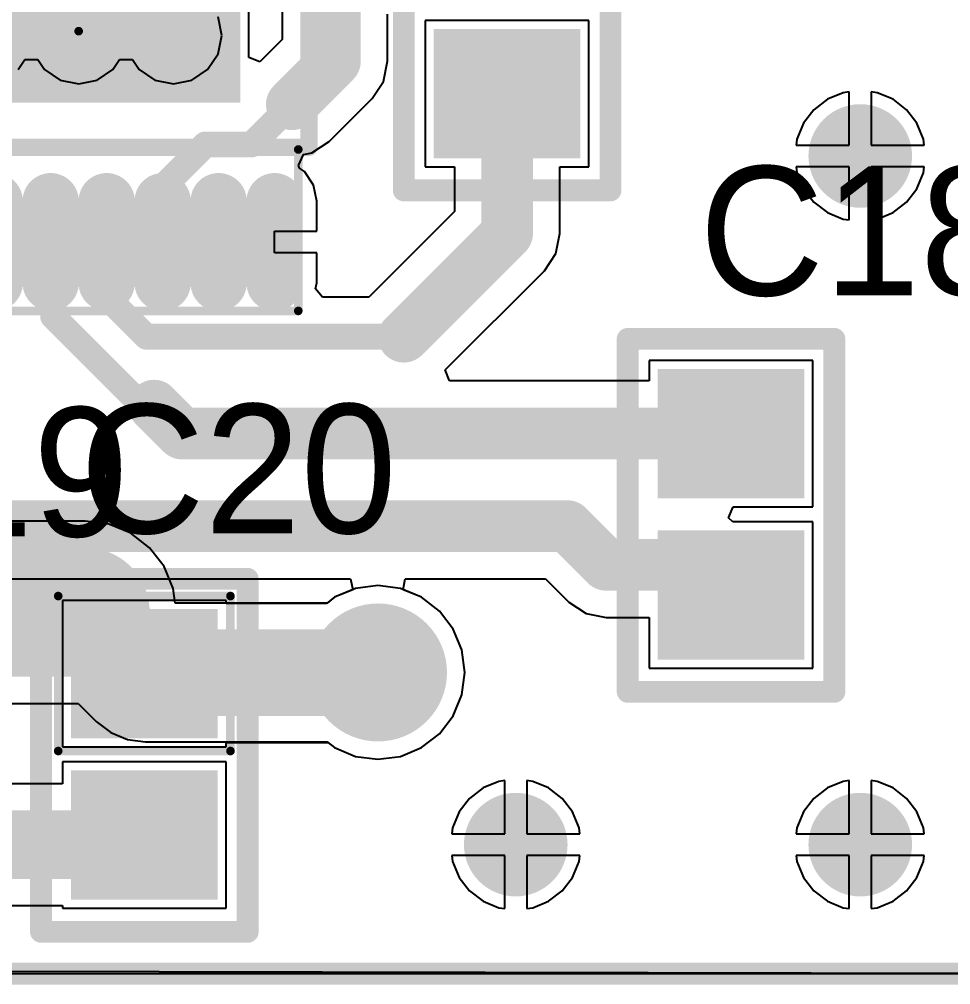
# Model space of a CAD drawing. Header units: millimetres. Extents: x -37 to 96, y -3 to 87.
# Drawn here: x 55.84 to 66.65, y -2.63 to 8.59 of the extents above; entities that cross this region are included whole.
import ezdxf

# ---------------------------------------------------------------- set-up
doc = ezdxf.new("R2010")
doc.units = ezdxf.units.MM
for name, color, linetype in [('BottomLayer', 5, 'Continuous'), ('BottomSolder', 6, 'Continuous'), ('Mechanical1', 6, 'Continuous'), ('Mechanical13', 56, 'Continuous'), ('Mechanical15', 56, 'Continuous'), ('MultiLayer', 9, 'Continuous'), ('TopLayer', 1, 'Continuous'), ('TopOverlay', 2, 'Continuous'), ('TopPaste', 8, 'Continuous'), ('TopSolder', 216, 'Continuous'), ('ViaHoleLayer', 16, 'Continuous')]:
    doc.layers.add(name, color=color, linetype=linetype)

# ---------------------------------------------------------------- blocks, each defined once
blk = doc.blocks.new('DRV8874_TSOP127P600_8N_25')
at = {"layer": 'Mechanical13', "const_width": 0.0999998}
for points in [[(1.07499912, 0.27500072), (-0.8000009399999999, 0.27500072)], [(-0.8000009399999999, -4.800000559999999), (-0.8000009399999999, 0.27500072)], [(6.6999993, 0.27500072), (4.82499924, 0.27500072)], [(6.6999993, -4.800000559999999), (6.6999993, 0.27500072)], [(1.07499912, -4.800000559999999), (-0.8000009399999999, -4.800000559999999)], [(6.6999993, -4.800000559999999), (4.82499924, -4.800000559999999)]]:
    blk.add_lwpolyline(points, dxfattribs=at)
at = {"layer": 'Mechanical13', "const_width": 0.0499999}
for points in [[(-0.8249996199999998, 0.27500072, 1), (-0.7750022599999999, 0.27500072, 1)], [(-0.8249996199999998, 0.27500072, 1), (-0.7750022599999999, 0.27500072, 1)], [(1.05000044, 0.27500072, 1), (1.0999978, 0.27500072, 1)], [(4.800000559999999, 0.27500072, 1), (4.84999792, 0.27500072, 1)], [(6.67500062, 0.27500072, 1), (6.724997979999999, 0.27500072, 1)], [(6.67500062, 0.27500072, 1), (6.724997979999999, 0.27500072, 1)], [(-0.8249996199999998, -4.800000559999999, 1), (-0.7750022599999999, -4.800000559999999, 1)], [(-0.8249996199999998, -4.800000559999999, 1), (-0.7750022599999999, -4.800000559999999, 1)], [(1.05000044, -4.800000559999999, 1), (1.0999978, -4.800000559999999, 1)], [(4.800000559999999, -4.800000559999999, 1), (4.84999792, -4.800000559999999, 1)], [(6.67500062, -4.800000559999999, 1), (6.724997979999999, -4.800000559999999, 1)], [(6.67500062, -4.800000559999999, 1), (6.724997979999999, -4.800000559999999, 1)]]:
    blk.add_lwpolyline(points, format="xyb", close=True, dxfattribs=at)
at = {"layer": 'Mechanical15', "const_width": 0.0999998}
for points in [[(2.94999918, -2.7750008), (2.94999918, -1.77500026)], [(3.45000072, -2.27499926), (2.45000018, -2.27499926)]]:
    blk.add_lwpolyline(points, dxfattribs=at)
at = {"layer": 'Mechanical15', "const_width": 0.0499999}
for points in [[(2.9250005, -1.77500026, 1), (2.97499786, -1.77500026, 1)], [(2.4250015, -2.27499926, 1), (2.47499886, -2.27499926, 1)], [(3.42500204, -2.27499926, 1), (3.474999399999999, -2.27499926, 1)], [(2.9250005, -2.7750008, 1), (2.97499786, -2.7750008, 1)]]:
    blk.add_lwpolyline(points, format="xyb", close=True, dxfattribs=at)
at = {"layer": 'TopLayer', "const_width": 0.4499991}
for points in [[(-0.47500032, 0), (0.47500032, 0)], [(5.425000579999999, 0), (6.37500122, 0)], [(-0.47500032, -0.65000124), (0.47500032, -0.65000124)], [(5.425000579999999, -0.65000124), (6.37500122, -0.65000124)], [(-0.47500032, -1.29999994), (0.47500032, -1.29999994)], [(5.425000579999999, -1.29999994), (6.37500122, -1.29999994)], [(-0.47500032, -1.95000118), (0.47500032, -1.95000118)], [(5.425000579999999, -1.95000118), (6.37500122, -1.95000118)], [(-0.47500032, -2.59999988), (0.47500032, -2.59999988)], [(5.425000579999999, -2.59999988), (6.37500122, -2.59999988)], [(-0.47500032, -3.25000112), (0.47500032, -3.25000112)], [(5.425000579999999, -3.25000112), (6.37500122, -3.25000112)], [(-0.47500032, -3.89999982), (0.47500032, -3.89999982)], [(5.425000579999999, -3.89999982), (6.37500122, -3.89999982)], [(-0.47500032, -4.55000106), (0.47500032, -4.55000106)], [(5.425000579999999, -4.55000106), (6.37500122, -4.55000106)]]:
    blk.add_lwpolyline(points, dxfattribs=at)
at = {"layer": 'TopLayer', "const_width": 0.22499828}
for points in [[(-0.58749946, 0, 1), (-0.36250118, 0, 1)], [(0.36250118, 0, 1), (0.58749946, 0, 1)], [(5.312501439999999, 0, 1), (5.53749972, 0, 1)], [(6.26250208, 0, 1), (6.48750036, 0, 1)], [(-0.58749946, -0.65000124, 1), (-0.36250118, -0.65000124, 1)], [(0.36250118, -0.65000124, 1), (0.58749946, -0.65000124, 1)], [(5.312501439999999, -0.65000124, 1), (5.53749972, -0.65000124, 1)], [(6.26250208, -0.65000124, 1), (6.48750036, -0.65000124, 1)], [(-0.58749946, -1.29999994, 1), (-0.36250118, -1.29999994, 1)], [(0.36250118, -1.29999994, 1), (0.58749946, -1.29999994, 1)], [(5.312501439999999, -1.29999994, 1), (5.53749972, -1.29999994, 1)], [(6.26250208, -1.29999994, 1), (6.48750036, -1.29999994, 1)], [(-0.58749946, -1.95000118, 1), (-0.36250118, -1.95000118, 1)], [(0.36250118, -1.95000118, 1), (0.58749946, -1.95000118, 1)], [(5.312501439999999, -1.95000118, 1), (5.53749972, -1.95000118, 1)], [(6.26250208, -1.95000118, 1), (6.48750036, -1.95000118, 1)], [(-0.58749946, -2.59999988, 1), (-0.36250118, -2.59999988, 1)], [(0.36250118, -2.59999988, 1), (0.58749946, -2.59999988, 1)], [(5.312501439999999, -2.59999988, 1), (5.53749972, -2.59999988, 1)], [(6.26250208, -2.59999988, 1), (6.48750036, -2.59999988, 1)], [(-0.58749946, -3.25000112, 1), (-0.36250118, -3.25000112, 1)], [(0.36250118, -3.25000112, 1), (0.58749946, -3.25000112, 1)], [(5.312501439999999, -3.25000112, 1), (5.53749972, -3.25000112, 1)], [(6.26250208, -3.25000112, 1), (6.48750036, -3.25000112, 1)], [(-0.58749946, -3.89999982, 1), (-0.36250118, -3.89999982, 1)], [(0.36250118, -3.89999982, 1), (0.58749946, -3.89999982, 1)], [(5.312501439999999, -3.89999982, 1), (5.53749972, -3.89999982, 1)], [(6.26250208, -3.89999982, 1), (6.48750036, -3.89999982, 1)], [(-0.58749946, -4.55000106, 1), (-0.36250118, -4.55000106, 1)], [(0.36250118, -4.55000106, 1), (0.58749946, -4.55000106, 1)], [(5.312501439999999, -4.55000106, 1), (5.53749972, -4.55000106, 1)], [(6.26250208, -4.55000106, 1), (6.48750036, -4.55000106, 1)]]:
    blk.add_lwpolyline(points, format="xyb", close=True, dxfattribs=at)
at = {"layer": 'TopLayer'}
blk.add_solid([(1.7199991, -4.04999952), (4.17999926, -4.04999952), (1.7199991, -0.499999), (4.17999926, -0.499999)], dxfattribs=at)
at = {"layer": 'TopOverlay', "const_width": 0.1999996}
for points in [[(4.800000559999999, 0.3999992), (1.10000034, 0.3999992)], [(1.10000034, -5.00000016), (1.10000034, 0.3999992)], [(4.800000559999999, -5.00000016), (4.800000559999999, 0.3999992)], [(4.800000559999999, -5.00000016), (1.10000034, -5.00000016)]]:
    blk.add_lwpolyline(points, dxfattribs=at)
at = {"layer": 'TopOverlay'}
for points, const_width in [([(1.05000044, 0.3999992, 1), (1.15000024, 0.3999992, 1)], 0.0999998), ([(1.05000044, 0.3999992, 1), (1.15000024, 0.3999992, 1)], 0.0999998), ([(4.75000066, 0.3999992, 1), (4.85000046, 0.3999992, 1)], 0.0999998), ([(4.75000066, 0.3999992, 1), (4.85000046, 0.3999992, 1)], 0.0999998), ([(1.62500056, 0, 1), (1.37499852, 0, 1)], 0.2499995), ([(1.31249928, 0, 1), (1.43749776, 0, 1)], 0.12499848), ([(1.56250132, 0, 1), (1.6874998, 0, 1)], 0.12499848), ([(1.05000044, -5.00000016, 1), (1.15000024, -5.00000016, 1)], 0.0999998), ([(1.05000044, -5.00000016, 1), (1.15000024, -5.00000016, 1)], 0.0999998), ([(4.75000066, -5.00000016, 1), (4.85000046, -5.00000016, 1)], 0.0999998), ([(4.75000066, -5.00000016, 1), (4.85000046, -5.00000016, 1)], 0.0999998)]:
    blk.add_lwpolyline(points, format="xyb", close=True, dxfattribs=dict(at, const_width=const_width))
at = {"layer": 'TopPaste', "const_width": 0.4499991}
for points in [[(-0.47500032, 0), (0.47500032, 0)], [(5.425000579999999, 0), (6.37500122, 0)], [(-0.47500032, -0.65000124), (0.47500032, -0.65000124)], [(5.425000579999999, -0.65000124), (6.37500122, -0.65000124)], [(-0.47500032, -1.29999994), (0.47500032, -1.29999994)], [(5.425000579999999, -1.29999994), (6.37500122, -1.29999994)], [(-0.47500032, -1.95000118), (0.47500032, -1.95000118)], [(5.425000579999999, -1.95000118), (6.37500122, -1.95000118)], [(-0.47500032, -2.59999988), (0.47500032, -2.59999988)], [(5.425000579999999, -2.59999988), (6.37500122, -2.59999988)], [(-0.47500032, -3.25000112), (0.47500032, -3.25000112)], [(5.425000579999999, -3.25000112), (6.37500122, -3.25000112)], [(-0.47500032, -3.89999982), (0.47500032, -3.89999982)], [(5.425000579999999, -3.89999982), (6.37500122, -3.89999982)], [(-0.47500032, -4.55000106), (0.47500032, -4.55000106)], [(5.425000579999999, -4.55000106), (6.37500122, -4.55000106)]]:
    blk.add_lwpolyline(points, dxfattribs=at)
at = {"layer": 'TopPaste', "const_width": 0.22499828}
for points in [[(-0.58749946, 0, 1), (-0.36250118, 0, 1)], [(0.36250118, 0, 1), (0.58749946, 0, 1)], [(5.312501439999999, 0, 1), (5.53749972, 0, 1)], [(6.26250208, 0, 1), (6.48750036, 0, 1)], [(-0.58749946, -0.65000124, 1), (-0.36250118, -0.65000124, 1)], [(0.36250118, -0.65000124, 1), (0.58749946, -0.65000124, 1)], [(5.312501439999999, -0.65000124, 1), (5.53749972, -0.65000124, 1)], [(6.26250208, -0.65000124, 1), (6.48750036, -0.65000124, 1)], [(-0.58749946, -1.29999994, 1), (-0.36250118, -1.29999994, 1)], [(0.36250118, -1.29999994, 1), (0.58749946, -1.29999994, 1)], [(5.312501439999999, -1.29999994, 1), (5.53749972, -1.29999994, 1)], [(6.26250208, -1.29999994, 1), (6.48750036, -1.29999994, 1)], [(-0.58749946, -1.95000118, 1), (-0.36250118, -1.95000118, 1)], [(0.36250118, -1.95000118, 1), (0.58749946, -1.95000118, 1)], [(5.312501439999999, -1.95000118, 1), (5.53749972, -1.95000118, 1)], [(6.26250208, -1.95000118, 1), (6.48750036, -1.95000118, 1)], [(-0.58749946, -2.59999988, 1), (-0.36250118, -2.59999988, 1)], [(0.36250118, -2.59999988, 1), (0.58749946, -2.59999988, 1)], [(5.312501439999999, -2.59999988, 1), (5.53749972, -2.59999988, 1)], [(6.26250208, -2.59999988, 1), (6.48750036, -2.59999988, 1)], [(-0.58749946, -3.25000112, 1), (-0.36250118, -3.25000112, 1)], [(0.36250118, -3.25000112, 1), (0.58749946, -3.25000112, 1)], [(5.312501439999999, -3.25000112, 1), (5.53749972, -3.25000112, 1)], [(6.26250208, -3.25000112, 1), (6.48750036, -3.25000112, 1)], [(-0.58749946, -3.89999982, 1), (-0.36250118, -3.89999982, 1)], [(0.36250118, -3.89999982, 1), (0.58749946, -3.89999982, 1)], [(5.312501439999999, -3.89999982, 1), (5.53749972, -3.89999982, 1)], [(6.26250208, -3.89999982, 1), (6.48750036, -3.89999982, 1)], [(-0.58749946, -4.55000106, 1), (-0.36250118, -4.55000106, 1)], [(0.36250118, -4.55000106, 1), (0.58749946, -4.55000106, 1)], [(5.312501439999999, -4.55000106, 1), (5.53749972, -4.55000106, 1)], [(6.26250208, -4.55000106, 1), (6.48750036, -4.55000106, 1)]]:
    blk.add_lwpolyline(points, format="xyb", close=True, dxfattribs=at)
at = {"layer": 'TopPaste'}
blk.add_solid([(1.7199991, -4.04999952), (4.17999926, -4.04999952), (1.7199991, -0.499999), (4.17999926, -0.499999)], dxfattribs=at)
at = {"layer": 'TopSolder', "const_width": 0.6531990999999999}
for points in [[(-0.47500032, 0), (0.47500032, 0)], [(5.425000579999999, 0), (6.37500122, 0)], [(-0.47500032, -0.65000124), (0.47500032, -0.65000124)], [(5.425000579999999, -0.65000124), (6.37500122, -0.65000124)], [(-0.47500032, -1.29999994), (0.47500032, -1.29999994)], [(5.425000579999999, -1.29999994), (6.37500122, -1.29999994)], [(-0.47500032, -1.95000118), (0.47500032, -1.95000118)], [(5.425000579999999, -1.95000118), (6.37500122, -1.95000118)], [(-0.47500032, -2.59999988), (0.47500032, -2.59999988)], [(5.425000579999999, -2.59999988), (6.37500122, -2.59999988)], [(-0.47500032, -3.25000112), (0.47500032, -3.25000112)], [(5.425000579999999, -3.25000112), (6.37500122, -3.25000112)], [(-0.47500032, -3.89999982), (0.47500032, -3.89999982)], [(5.425000579999999, -3.89999982), (6.37500122, -3.89999982)], [(-0.47500032, -4.55000106), (0.47500032, -4.55000106)], [(5.425000579999999, -4.55000106), (6.37500122, -4.55000106)]]:
    blk.add_lwpolyline(points, dxfattribs=at)
at = {"layer": 'TopSolder', "const_width": 0.32659828}
for points in [[(-0.6382994599999999, 0, 1), (-0.31170118, 0, 1)], [(0.31170118, 0, 1), (0.6382994599999999, 0, 1)], [(5.26170144, 0, 1), (5.58829972, 0, 1)], [(6.211702079999999, 0, 1), (6.53830036, 0, 1)], [(-0.6382994599999999, -0.65000124, 1), (-0.31170118, -0.65000124, 1)], [(0.31170118, -0.65000124, 1), (0.6382994599999999, -0.65000124, 1)], [(5.26170144, -0.65000124, 1), (5.58829972, -0.65000124, 1)], [(6.211702079999999, -0.65000124, 1), (6.53830036, -0.65000124, 1)], [(-0.6382994599999999, -1.29999994, 1), (-0.31170118, -1.29999994, 1)], [(0.31170118, -1.29999994, 1), (0.6382994599999999, -1.29999994, 1)], [(5.26170144, -1.29999994, 1), (5.58829972, -1.29999994, 1)], [(6.211702079999999, -1.29999994, 1), (6.53830036, -1.29999994, 1)], [(-0.6382994599999999, -1.95000118, 1), (-0.31170118, -1.95000118, 1)], [(0.31170118, -1.95000118, 1), (0.6382994599999999, -1.95000118, 1)], [(5.26170144, -1.95000118, 1), (5.58829972, -1.95000118, 1)], [(6.211702079999999, -1.95000118, 1), (6.53830036, -1.95000118, 1)], [(-0.6382994599999999, -2.59999988, 1), (-0.31170118, -2.59999988, 1)], [(0.31170118, -2.59999988, 1), (0.6382994599999999, -2.59999988, 1)], [(5.26170144, -2.59999988, 1), (5.58829972, -2.59999988, 1)], [(6.211702079999999, -2.59999988, 1), (6.53830036, -2.59999988, 1)], [(-0.6382994599999999, -3.25000112, 1), (-0.31170118, -3.25000112, 1)], [(0.31170118, -3.25000112, 1), (0.6382994599999999, -3.25000112, 1)], [(5.26170144, -3.25000112, 1), (5.58829972, -3.25000112, 1)], [(6.211702079999999, -3.25000112, 1), (6.53830036, -3.25000112, 1)], [(-0.6382994599999999, -3.89999982, 1), (-0.31170118, -3.89999982, 1)], [(0.31170118, -3.89999982, 1), (0.6382994599999999, -3.89999982, 1)], [(5.26170144, -3.89999982, 1), (5.58829972, -3.89999982, 1)], [(6.211702079999999, -3.89999982, 1), (6.53830036, -3.89999982, 1)], [(-0.6382994599999999, -4.55000106, 1), (-0.31170118, -4.55000106, 1)], [(0.31170118, -4.55000106, 1), (0.6382994599999999, -4.55000106, 1)], [(5.26170144, -4.55000106, 1), (5.58829972, -4.55000106, 1)], [(6.211702079999999, -4.55000106, 1), (6.53830036, -4.55000106, 1)]]:
    blk.add_lwpolyline(points, format="xyb", close=True, dxfattribs=at)
at = {"layer": 'TopSolder'}
blk.add_solid([(1.6183991, -4.15159952), (4.281599259999999, -4.15159952), (1.6183991, -0.398399), (4.281599259999999, -0.398399)], dxfattribs=at)
blk = doc.blocks.new('C______________0805_46')
at = {"layer": 'TopLayer'}
for points in [[(-0.6499986999999999, -0.7499985), (0.6499986999999999, -0.7499985), (-0.6499986999999999, 0.7499985), (0.6499986999999999, 0.7499985)], [(1.22499882, -0.7499985), (2.52499622, -0.7499985), (1.22499882, 0.7499985), (2.52499622, 0.7499985)]]:
    blk.add_solid(points, dxfattribs=at)
at = {"layer": 'TopOverlay'}
for points, const_width in [([(-1.10000288, -1.20000014), (-1.10000034, 1.20000014)], 0.254), ([(2.99999908, 1.1999976), (-1.10000034, 1.20000014)], 0.254), ([(2.99999908, -1.20000014), (2.99999908, 1.1999976)], 0.254), ([(-0.90000074, -1.00000054), (-0.8999982, 0.999998)], 0.0999998), ([(0.90000074, 0.999998), (-0.8999982, 0.999998)], 0.0999998), ([(0.90000074, -1.00000054), (0.90000074, 0.999998)], 0.0999998), ([(0.90000074, -1.00000054), (-0.90000074, -1.00000054)], 0.0999998), ([(2.00000362, -1.20000268), (-1.10000288, -1.20000014)], 0.254), ([(2.00000362, -1.20000268), (2.99999908, -1.20000014)], 0.254)]:
    blk.add_lwpolyline(points, dxfattribs=dict(at, const_width=const_width))
for points, const_width in [([(-1.16350034, 1.20000014, 1), (-1.03650034, 1.20000014, 1)], 0.127), ([(-1.16350034, 1.20000014, 1), (-1.03650034, 1.20000014, 1)], 0.127), ([(2.93649908, 1.1999976, 1), (3.06349908, 1.1999976, 1)], 0.127), ([(2.93649908, 1.1999976, 1), (3.06349908, 1.1999976, 1)], 0.127), ([(-0.9249968799999999, 0.999998, 1), (-0.87499952, 0.999998, 1)], 0.0499999), ([(-0.9249968799999999, 0.999998, 1), (-0.87499952, 0.999998, 1)], 0.0499999), ([(0.8750020599999999, 0.999998, 1), (0.9249994199999999, 0.999998, 1)], 0.0499999), ([(0.8750020599999999, 0.999998, 1), (0.9249994199999999, 0.999998, 1)], 0.0499999), ([(-0.9249994199999999, -1.00000054, 1), (-0.8750020599999999, -1.00000054, 1)], 0.0499999), ([(-0.9249994199999999, -1.00000054, 1), (-0.8750020599999999, -1.00000054, 1)], 0.0499999), ([(0.8750020599999999, -1.00000054, 1), (0.9249994199999999, -1.00000054, 1)], 0.0499999), ([(0.8750020599999999, -1.00000054, 1), (0.9249994199999999, -1.00000054, 1)], 0.0499999), ([(-1.16350288, -1.20000014, 1), (-1.03650288, -1.20000014, 1)], 0.127), ([(-1.16350288, -1.20000014, 1), (-1.03650288, -1.20000014, 1)], 0.127), ([(1.93650362, -1.20000268, 1), (2.06350362, -1.20000268, 1)], 0.127), ([(1.93650362, -1.20000268, 1), (2.06350362, -1.20000268, 1)], 0.127), ([(2.93649908, -1.20000014, 1), (3.06349908, -1.20000014, 1)], 0.127), ([(2.93649908, -1.20000014, 1), (3.06349908, -1.20000014, 1)], 0.127)]:
    blk.add_lwpolyline(points, format="xyb", close=True, dxfattribs=dict(at, const_width=const_width))
at = {"layer": 'TopPaste'}
for points in [[(-0.6499986999999999, -0.7499985), (0.6499986999999999, -0.7499985), (-0.6499986999999999, 0.7499985), (0.6499986999999999, 0.7499985)], [(1.22499882, -0.7499985), (2.52499622, -0.7499985), (1.22499882, 0.7499985), (2.52499622, 0.7499985)]]:
    blk.add_solid(points, dxfattribs=at)
at = {"layer": 'TopSolder'}
for points in [[(-0.7515987, -0.8515985), (0.7515987, -0.8515985), (-0.7515987, 0.8515985), (0.7515987, 0.8515985)], [(1.12339882, -0.8515985), (2.62659622, -0.8515985), (1.12339882, 0.8515985), (2.62659622, 0.8515985)]]:
    blk.add_solid(points, dxfattribs=at)
blk = doc.blocks.new('C_________0805_48')
at = {"layer": 'TopLayer'}
for points in [[(-0.6499986999999999, -0.7499985), (0.6499986999999999, -0.7499985), (-0.6499986999999999, 0.7499985), (0.6499986999999999, 0.7499985)], [(1.22500136, -0.7499985), (2.52499876, -0.7499985), (1.22500136, 0.7499985), (2.52499876, 0.7499985)]]:
    blk.add_solid(points, dxfattribs=at)
at = {"layer": 'TopOverlay', "const_width": 0.254}
for points in [[(2.99999908, 1.20000014), (-1.10000034, 1.20000014)], [(-1.10000034, -1.20000014), (-1.10000034, 1.20000014)], [(2.99999908, -1.20000014), (2.99999908, 1.20000014)], [(2.00000108, -1.20000014), (-1.10000034, -1.20000014)], [(2.99999908, -1.20000014), (2.00000108, -1.20000014)]]:
    blk.add_lwpolyline(points, dxfattribs=at)
at = {"layer": 'TopOverlay', "const_width": 0.127}
for points in [[(-1.16350034, 1.20000014, 1), (-1.03650034, 1.20000014, 1)], [(-1.16350034, 1.20000014, 1), (-1.03650034, 1.20000014, 1)], [(2.93649908, 1.20000014, 1), (3.06349908, 1.20000014, 1)], [(2.93649908, 1.20000014, 1), (3.06349908, 1.20000014, 1)], [(-1.16350034, -1.20000014, 1), (-1.03650034, -1.20000014, 1)], [(-1.16350034, -1.20000014, 1), (-1.03650034, -1.20000014, 1)], [(1.93650108, -1.20000014, 1), (2.06350108, -1.20000014, 1)], [(1.93650108, -1.20000014, 1), (2.06350108, -1.20000014, 1)], [(2.93649908, -1.20000014, 1), (3.06349908, -1.20000014, 1)], [(2.93649908, -1.20000014, 1), (3.06349908, -1.20000014, 1)]]:
    blk.add_lwpolyline(points, format="xyb", close=True, dxfattribs=at)
at = {"layer": 'TopPaste'}
for points in [[(-0.6499986999999999, -0.7499985), (0.6499986999999999, -0.7499985), (-0.6499986999999999, 0.7499985), (0.6499986999999999, 0.7499985)], [(1.22500136, -0.7499985), (2.52499876, -0.7499985), (1.22500136, 0.7499985), (2.52499876, 0.7499985)]]:
    blk.add_solid(points, dxfattribs=at)
at = {"layer": 'TopSolder'}
for points in [[(-0.7515987, -0.8515985), (0.7515987, -0.8515985), (-0.7515987, 0.8515985), (0.7515987, 0.8515985)], [(1.12340136, -0.8515985), (2.62659876, -0.8515985), (1.12340136, 0.8515985), (2.62659876, 0.8515985)]]:
    blk.add_solid(points, dxfattribs=at)
blk = doc.blocks.new('C_________0805_49')
at = {"layer": 'TopLayer'}
for points in [[(-0.6499986999999999, -0.7499985), (0.6499986999999999, -0.7499985), (-0.6499986999999999, 0.7499985), (0.6499986999999999, 0.7499985)], [(1.22500136, -0.7499985), (2.52499876, -0.7499985), (1.22500136, 0.7499985), (2.52499876, 0.7499985)]]:
    blk.add_solid(points, dxfattribs=at)
at = {"layer": 'TopOverlay', "const_width": 0.254}
for points in [[(2.99999908, 1.20000014), (-1.10000034, 1.20000014)], [(-1.10000034, -1.20000014), (-1.10000034, 1.20000014)], [(2.99999908, -1.20000014), (2.99999908, 1.20000014)], [(2.00000108, -1.20000014), (-1.10000034, -1.20000014)], [(2.99999908, -1.20000014), (2.00000108, -1.20000014)]]:
    blk.add_lwpolyline(points, dxfattribs=at)
at = {"layer": 'TopOverlay', "const_width": 0.127}
for points in [[(-1.16350034, 1.20000014, 1), (-1.03650034, 1.20000014, 1)], [(-1.16350034, 1.20000014, 1), (-1.03650034, 1.20000014, 1)], [(2.93649908, 1.20000014, 1), (3.06349908, 1.20000014, 1)], [(2.93649908, 1.20000014, 1), (3.06349908, 1.20000014, 1)], [(-1.16350034, -1.20000014, 1), (-1.03650034, -1.20000014, 1)], [(-1.16350034, -1.20000014, 1), (-1.03650034, -1.20000014, 1)], [(1.93650108, -1.20000014, 1), (2.06350108, -1.20000014, 1)], [(1.93650108, -1.20000014, 1), (2.06350108, -1.20000014, 1)], [(2.93649908, -1.20000014, 1), (3.06349908, -1.20000014, 1)], [(2.93649908, -1.20000014, 1), (3.06349908, -1.20000014, 1)]]:
    blk.add_lwpolyline(points, format="xyb", close=True, dxfattribs=at)
at = {"layer": 'TopPaste'}
for points in [[(-0.6499986999999999, -0.7499985), (0.6499986999999999, -0.7499985), (-0.6499986999999999, 0.7499985), (0.6499986999999999, 0.7499985)], [(1.22500136, -0.7499985), (2.52499876, -0.7499985), (1.22500136, 0.7499985), (2.52499876, 0.7499985)]]:
    blk.add_solid(points, dxfattribs=at)
at = {"layer": 'TopSolder'}
for points in [[(-0.7515987, -0.8515985), (0.7515987, -0.8515985), (-0.7515987, 0.8515985), (0.7515987, 0.8515985)], [(1.12340136, -0.8515985), (2.62659876, -0.8515985), (1.12340136, 0.8515985), (2.62659876, 0.8515985)]]:
    blk.add_solid(points, dxfattribs=at)

msp = doc.modelspace()

# ---------------------------------------------------------------- linework, layer by layer
at = {"layer": 'BottomLayer'}
for p, q in [((58.1857739, 8.39999082), (58.14308665999999, 8.61459034)), ((58.14308665999999, 8.1853913), (58.1857739, 8.39999082)), ((55.82152666, 8.0034638), (55.90008378, 8.12103278)), ((55.90008378, 8.12103278), (56.04991583999999, 8.12103278)), ((56.04991583999999, 8.12103278), (56.12847296, 8.0034638)), ((56.921527, 8.0034638), (57.00008412, 8.12103278)), ((57.00008412, 8.12103278), (57.14991618, 8.12103278)), ((57.14991618, 8.12103278), (57.2284733, 8.0034638)), ((58.02152734, 8.0034638), (58.14308665999999, 8.1853913)), ((56.12847296, 8.0034638), (56.31040046, 7.88190448)), ((56.7395995, 7.88190448), (56.921527, 8.0034638)), ((57.2284733, 8.0034638), (57.4104008, 7.88190448)), ((57.83959984, 7.88190448), (58.02152734, 8.0034638)), ((56.31040046, 7.88190448), (56.52499998, 7.839217239999999)), ((56.52499998, 7.839217239999999), (56.7395995, 7.88190448)), ((57.4104008, 7.88190448), (57.62500032, 7.839217239999999)), ((57.62500032, 7.839217239999999), (57.83959984, 7.88190448)), ((65.47299072, 7.74378182), (65.40315595999999, 7.734587019999999)), ((65.47299072, 7.12699362), (65.47299072, 7.74378182)), ((65.79682548, 7.734587019999999), (65.72699072, 7.74378182)), ((65.72699072, 7.74378182), (65.72699072, 7.12699362)), ((65.21973747999999, 7.65861054), (65.06223208, 7.53775226)), ((65.40315595999999, 7.734587019999999), (65.21973747999999, 7.65861054)), ((65.98024396, 7.65861054), (65.79682548, 7.734587019999999)), ((66.13774936, 7.53775226), (65.98024396, 7.65861054)), ((65.06223208, 7.53775226), (64.9413738, 7.38024686)), ((66.25860764, 7.38024686), (66.13774936, 7.53775226)), ((64.9413738, 7.38024686), (64.86539731999999, 7.19682838)), ((66.33458412, 7.19682838), (66.25860764, 7.38024686)), ((64.86539731999999, 7.19682838), (64.85620252, 7.12699362)), ((66.34377892, 7.12699362), (66.33458412, 7.19682838)), ((64.85620252, 7.12699362), (65.47299072, 7.12699362)), ((65.72699072, 7.12699362), (66.34377892, 7.12699362)), ((65.47299072, 6.87299362), (64.85620252, 6.87299362)), ((64.85620252, 6.87299362), (64.86539731999999, 6.803158859999999)), ((65.47299072, 6.25620542), (65.47299072, 6.87299362)), ((66.34377892, 6.87299362), (65.72699072, 6.87299362)), ((65.72699072, 6.87299362), (65.72699072, 6.25620542)), ((66.33458412, 6.803158859999999), (66.34377892, 6.87299362)), ((64.86539731999999, 6.803158859999999), (64.9413738, 6.61974038)), ((66.25860764, 6.61974038), (66.33458412, 6.803158859999999)), ((64.9413738, 6.61974038), (65.06223208, 6.46223498)), ((66.13774936, 6.46223498), (66.25860764, 6.61974038)), ((65.06223208, 6.46223498), (65.21973747999999, 6.3413767)), ((65.98024396, 6.3413767), (66.13774936, 6.46223498)), ((65.21973747999999, 6.3413767), (65.40315595999999, 6.26540022)), ((65.79682548, 6.26540022), (65.98024396, 6.3413767)), ((65.40315595999999, 6.26540022), (65.47299072, 6.25620542)), ((65.72699072, 6.25620542), (65.79682548, 6.26540022)), ((56.60000109999999, 2.75905722), (37.23867584, 2.75905722)), ((56.8741052, 2.72297144), (56.60000109999999, 2.75905722)), ((57.12953013999999, 2.61717028), (56.8741052, 2.72297144)), ((57.3488693, 2.44886734), (57.12953013999999, 2.61717028)), ((57.51717223999999, 2.22952818), (57.3488693, 2.44886734)), ((57.6229734, 1.97410324), (57.51717223999999, 2.22952818)), ((57.64498504, 1.80690266), (57.6229734, 1.97410324)), ((59.73894834, 1.97425818), (59.49568745999999, 1.87349638)), ((59.99999938, 2.00862692), (59.73894834, 1.97425818)), ((60.26105042, 1.97425818), (59.99999938, 2.00862692)), ((60.5043113, 1.87349638), (60.26105042, 1.97425818)), ((59.40890074, 1.80690266), (57.64498504, 1.80690266)), ((59.49568745999999, 1.87349638), (59.40890074, 1.80690266)), ((60.71320597999999, 1.71320714), (60.5043113, 1.87349638)), ((60.87349522, 1.504315), (60.71320597999999, 1.71320714)), ((60.97425702, 1.26105158), (60.87349522, 1.504315)), ((61.00862575999999, 1.00000054), (60.97425702, 1.26105158)), ((60.97425702, 0.7389494999999999), (61.00862575999999, 1.00000054)), ((60.87349522, 0.49568608), (60.97425702, 0.7389494999999999)), ((36.80002038, 0.64094106), (56.51792862, 0.64094106)), ((56.51792862, 0.64094106), (56.72943442, 0.4294352599999999)), ((60.71320597999999, 0.28679394), (60.87349522, 0.49568608)), ((56.72943442, 0.4294352599999999), (56.89654864, 0.30120336)), ((56.89654864, 0.30120336), (57.09115836, 0.22059392)), ((60.5043113, 0.1265047), (60.71320597999999, 0.28679394)), ((57.09115836, 0.22059392), (57.29999969999999, 0.19309842)), ((57.29999969999999, 0.19309842), (59.40890074, 0.19309842)), ((59.40890074, 0.19309842), (59.49568745999999, 0.1265047)), ((59.49568745999999, 0.1265047), (59.73894834, 0.0257429)), ((60.26105042, 0.0257429), (60.5043113, 0.1265047)), ((59.73894834, 0.0257429), (59.99999938, -0.00862584)), ((59.99999938, -0.00862584), (60.26105042, 0.0257429)), ((61.40315634, -0.26541222), (61.21973786, -0.3413887)), ((61.47299109999999, -0.25621742), (61.40315634, -0.26541222)), ((61.47299109999999, -0.8730056199999999), (61.47299109999999, -0.25621742)), ((61.79682586, -0.26541222), (61.7269911, -0.25621742)), ((61.7269911, -0.25621742), (61.7269911, -0.8730056199999999)), ((61.98024434, -0.3413887), (61.79682586, -0.26541222)), ((65.40315595999999, -0.26541222), (65.21973747999999, -0.3413887)), ((65.47299072, -0.25621742), (65.40315595999999, -0.26541222)), ((65.47299072, -0.8730056199999999), (65.47299072, -0.25621742)), ((65.79682548, -0.26541222), (65.72699072, -0.25621742)), ((65.72699072, -0.25621742), (65.72699072, -0.8730056199999999)), ((65.98024396, -0.3413887), (65.79682548, -0.26541222)), ((61.21973786, -0.3413887), (61.06223246, -0.46224698)), ((62.13774974, -0.46224698), (61.98024434, -0.3413887)), ((65.21973747999999, -0.3413887), (65.06223208, -0.46224698)), ((66.13774936, -0.46224698), (65.98024396, -0.3413887)), ((61.06223246, -0.46224698), (60.94137418, -0.61975238)), ((62.25860801999999, -0.61975238), (62.13774974, -0.46224698)), ((65.06223208, -0.46224698), (64.9413738, -0.61975238)), ((66.25860764, -0.61975238), (66.13774936, -0.46224698)), ((60.94137418, -0.61975238), (60.86539769999999, -0.8031708599999999)), ((62.3345845, -0.8031708599999999), (62.25860801999999, -0.61975238)), ((64.9413738, -0.61975238), (64.86539731999999, -0.8031708599999999)), ((66.33458412, -0.8031708599999999), (66.25860764, -0.61975238)), ((60.86539769999999, -0.8031708599999999), (60.85620289999999, -0.8730056199999999)), ((60.85620289999999, -0.8730056199999999), (61.47299109999999, -0.8730056199999999)), ((61.7269911, -0.8730056199999999), (62.3437793, -0.8730056199999999)), ((62.3437793, -0.8730056199999999), (62.3345845, -0.8031708599999999)), ((64.86539731999999, -0.8031708599999999), (64.85620252, -0.8730056199999999)), ((64.85620252, -0.8730056199999999), (65.47299072, -0.8730056199999999)), ((65.72699072, -0.8730056199999999), (66.34377892, -0.8730056199999999)), ((66.34377892, -0.8730056199999999), (66.33458412, -0.8031708599999999)), ((61.47299109999999, -1.12700562), (60.85620289999999, -1.12700562)), ((60.85620289999999, -1.12700562), (60.86539769999999, -1.19684038)), ((60.86539769999999, -1.19684038), (60.94137418, -1.38025886)), ((61.47299109999999, -1.74379382), (61.47299109999999, -1.12700562)), ((62.3437793, -1.12700562), (61.7269911, -1.12700562)), ((61.7269911, -1.12700562), (61.7269911, -1.74379382)), ((62.25860801999999, -1.38025886), (62.3345845, -1.19684038)), ((62.3345845, -1.19684038), (62.3437793, -1.12700562)), ((65.47299072, -1.12700562), (64.85620252, -1.12700562)), ((64.85620252, -1.12700562), (64.86539731999999, -1.19684038)), ((64.86539731999999, -1.19684038), (64.9413738, -1.38025886)), ((65.47299072, -1.74379382), (65.47299072, -1.12700562)), ((66.34377892, -1.12700562), (65.72699072, -1.12700562)), ((65.72699072, -1.12700562), (65.72699072, -1.74379382)), ((66.25860764, -1.38025886), (66.33458412, -1.19684038)), ((66.33458412, -1.19684038), (66.34377892, -1.12700562)), ((60.94137418, -1.38025886), (61.06223246, -1.53776426)), ((62.13774974, -1.53776426), (62.25860801999999, -1.38025886)), ((64.9413738, -1.38025886), (65.06223208, -1.53776426)), ((66.13774936, -1.53776426), (66.25860764, -1.38025886)), ((61.06223246, -1.53776426), (61.21973786, -1.65862254)), ((61.98024434, -1.65862254), (62.13774974, -1.53776426)), ((65.06223208, -1.53776426), (65.21973747999999, -1.65862254)), ((65.98024396, -1.65862254), (66.13774936, -1.53776426)), ((61.21973786, -1.65862254), (61.40315634, -1.73459902)), ((61.79682586, -1.73459902), (61.98024434, -1.65862254)), ((65.21973747999999, -1.65862254), (65.40315595999999, -1.73459902)), ((65.79682548, -1.73459902), (65.98024396, -1.65862254)), ((61.40315634, -1.73459902), (61.47299109999999, -1.74379382)), ((61.7269911, -1.74379382), (61.79682586, -1.73459902)), ((65.40315595999999, -1.73459902), (65.47299072, -1.74379382)), ((65.72699072, -1.74379382), (65.79682548, -1.73459902)), ((68.99999916, -2.50000008), (5.00000016, -2.49999754))]:
    msp.add_line(p, q, dxfattribs=at)
for points, const_width in [([(65.34999121999999, 6.99999362, 1), (65.84999022, 6.99999362, 1)], 0.499999), ([(56.22500057999999, 1.69999914, 1), (56.97500162, 1.69999914, 1)], 0.7499985), ([(56.35000159999999, 1.69999914, 1), (56.8500006, 1.69999914, 1)], 0.499999), ([(59.65000007999999, 1.00000054, 1), (60.34999868, 1.00000054, 1)], 0.6999985999999999), ([(57.05000019999999, 1.00000054, 1), (57.54999919999999, 1.00000054, 1)], 0.499999), ([(57.05000019999999, 1.00000054, 1), (57.54999919999999, 1.00000054, 1)], 0.499999), ([(59.74999988, 1.00000054, 1), (60.24999887999999, 1.00000054, 1)], 0.499999), ([(61.34999159999999, -1.00000562, 1), (61.8499906, -1.00000562, 1)], 0.499999), ([(65.34999121999999, -1.00000562, 1), (65.84999022, -1.00000562, 1)], 0.499999)]:
    msp.add_lwpolyline(points, format="xyb", close=True, dxfattribs=dict(at, const_width=const_width))
for points, const_width in [([(36.80000006, 1.69999914), (56.60000109999999, 1.69999914)], 1.49999954), ([(56.60000109999999, 1.69999914), (57.29999969999999, 1.00000054)], 1.00000054), ([(57.29999969999999, 1.00000054), (59.99999938, 1.00000054)], 1.00000054)]:
    msp.add_lwpolyline(points, dxfattribs=dict(at, const_width=const_width))
at = {"layer": 'BottomSolder'}
for points, const_width in [([(65.29919122, 6.99999362, 1), (65.90079021999999, 6.99999362, 1)], 0.601599), ([(59.59920008, 1.00000054, 1), (60.40079868, 1.00000054, 1)], 0.8015985999999998), ([(61.29919159999999, -1.00000562, 1), (61.90079059999999, -1.00000562, 1)], 0.601599), ([(65.29919122, -1.00000562, 1), (65.90079021999999, -1.00000562, 1)], 0.601599)]:
    msp.add_lwpolyline(points, format="xyb", close=True, dxfattribs=dict(at, const_width=const_width))
at = {"layer": 'Mechanical1', "const_width": 0.254}
msp.add_lwpolyline([(5.09999996, -2.50000008), (90.0999976, -2.50000008)], dxfattribs=at)
at = {"layer": 'MultiLayer'}
for points, const_width in [([(65.34999121999999, 6.99999362, 1), (65.84999022, 6.99999362, 1)], 0.499999), ([(59.65000007999999, 1.00000054, 1), (60.34999868, 1.00000054, 1)], 0.6999985999999999), ([(61.34999159999999, -1.00000562, 1), (61.8499906, -1.00000562, 1)], 0.499999), ([(65.34999121999999, -1.00000562, 1), (65.84999022, -1.00000562, 1)], 0.499999)]:
    msp.add_lwpolyline(points, format="xyb", close=True, dxfattribs=dict(at, const_width=const_width))
at = {"layer": 'TopLayer'}
for p, q in [((58.49999983999999, 8.144756379999999), (58.49999983999999, 10.37999194)), ((58.88824646, 8.899999979999999), (58.88824646, 8.3533996)), ((60.1117543, 8.100001579999999), (60.1117543, 8.646604499999999)), ((62.44999702, 8.57499936), (60.55000081999999, 8.57499936)), ((60.55000081999999, 8.57499936), (60.55000081999999, 6.87500276)), ((62.44999702, 6.87500276), (62.44999702, 8.57499936)), ((58.88824646, 8.3533996), (58.62699984, 8.09215298)), ((58.62699984, 8.09215298), (58.49999983999999, 8.144756379999999)), ((60.06518848, 7.865892319999999), (60.1117543, 8.100001579999999)), ((59.93257508, 7.667424339999999), (60.06518848, 7.865892319999999)), ((65.47299072, 7.74378182), (65.40315595999999, 7.734587019999999)), ((65.47299072, 7.12699362), (65.47299072, 7.74378182)), ((65.79682548, 7.734587019999999), (65.72699072, 7.74378182)), ((65.72699072, 7.74378182), (65.72699072, 7.12699362)), ((59.43257353999999, 7.167425339999999), (59.93257508, 7.667424339999999)), ((65.21973747999999, 7.65861054), (65.06223208, 7.53775226)), ((65.40315595999999, 7.734587019999999), (65.21973747999999, 7.65861054)), ((65.98024396, 7.65861054), (65.79682548, 7.734587019999999)), ((66.13774936, 7.53775226), (65.98024396, 7.65861054)), ((65.06223208, 7.53775226), (64.9413738, 7.38024686)), ((66.25860764, 7.38024686), (66.13774936, 7.53775226)), ((64.9413738, 7.38024686), (64.86539731999999, 7.19682838)), ((66.33458412, 7.19682838), (66.25860764, 7.38024686)), ((64.86539731999999, 7.19682838), (64.85620252, 7.12699362)), ((66.34377892, 7.12699362), (66.33458412, 7.19682838)), ((59.23410809999999, 7.03481194), (59.43257353999999, 7.167425339999999)), ((64.85620252, 7.12699362), (65.47299072, 7.12699362)), ((65.72699072, 7.12699362), (66.34377892, 7.12699362)), ((59.07805303999999, 6.89068218), (59.13729346, 7.015553659999999)), ((59.13729346, 7.015553659999999), (59.23410809999999, 7.03481194)), ((59.08746627999999, 6.858998219999999), (59.07805303999999, 6.89068218)), ((59.14533764, 6.820329259999999), (59.08746627999999, 6.858998219999999)), ((60.55000081999999, 6.87500276), (60.88824499999999, 6.87500276)), ((60.88824499999999, 6.87500276), (60.88824499999999, 6.35339344)), ((62.11175283999999, 6.09999796), (62.11175283999999, 6.87500276)), ((62.11175283999999, 6.87500276), (62.44999702, 6.87500276)), ((65.47299072, 6.87299362), (64.85620252, 6.87299362)), ((64.85620252, 6.87299362), (64.86539731999999, 6.803158859999999)), ((65.47299072, 6.25620542), (65.47299072, 6.87299362)), ((66.34377892, 6.87299362), (65.72699072, 6.87299362)), ((65.72699072, 6.87299362), (65.72699072, 6.25620542)), ((66.33458412, 6.803158859999999), (66.34377892, 6.87299362)), ((59.25120738, 6.661886599999999), (59.14533764, 6.820329259999999)), ((64.86539731999999, 6.803158859999999), (64.9413738, 6.61974038)), ((66.25860764, 6.61974038), (66.33458412, 6.803158859999999)), ((59.28838282, 6.47499086), (59.25120738, 6.661886599999999)), ((64.9413738, 6.61974038), (65.06223208, 6.46223498)), ((66.13774936, 6.46223498), (66.25860764, 6.61974038)), ((59.28838282, 6.12699054), (59.28838282, 6.47499086)), ((65.06223208, 6.46223498), (65.21973747999999, 6.3413767)), ((65.98024396, 6.3413767), (66.13774936, 6.46223498)), ((60.88824499999999, 6.35339344), (59.89366736, 5.358815799999999)), ((65.21973747999999, 6.3413767), (65.40315595999999, 6.26540022)), ((65.79682548, 6.26540022), (65.98024396, 6.3413767)), ((65.40315595999999, 6.26540022), (65.47299072, 6.25620542)), ((65.72699072, 6.25620542), (65.79682548, 6.26540022)), ((58.79999924, 5.87299054), (58.79999924, 6.12699054)), ((58.79999924, 6.12699054), (59.28838282, 6.12699054)), ((62.06518702, 5.865888699999999), (62.11175283999999, 6.09999796)), ((59.28838282, 5.87299054), (58.79999924, 5.87299054)), ((59.28838282, 5.524990219999999), (59.28838282, 5.87299054)), ((61.93257361999999, 5.66742326), (62.06518702, 5.865888699999999)), ((60.77890307999999, 4.513752719999999), (61.93257361999999, 5.66742326)), ((59.27485732, 5.45698934), (59.28838282, 5.524990219999999)), ((59.35542612, 5.358815799999999), (59.27485732, 5.45698934)), ((59.89366736, 5.358815799999999), (59.35542612, 5.358815799999999)), ((65.04999944, 4.6249971), (63.15000323999999, 4.6249971)), ((63.15000323999999, 4.6249971), (63.15000323999999, 4.38675272)), ((65.04999944, 2.9250005), (65.04999944, 4.6249971)), ((60.83150902, 4.38675272), (60.77890307999999, 4.513752719999999)), ((63.15000323999999, 4.38675272), (60.83150902, 4.38675272)), ((64.07178447999999, 2.7980005), (64.12533783999999, 2.9250005)), ((64.12533783999999, 2.9250005), (65.04999944, 2.9250005)), ((64.11858144, 2.74999704), (64.07178447999999, 2.7980005)), ((65.04999944, 2.74999704), (64.11858144, 2.74999704)), ((65.04999944, 1.05000044), (65.04999944, 2.74999704)), ((55.1069002, 2.08824576), (59.68227077999999, 2.08824576)), ((59.68227077999999, 2.08824576), (59.70753108, 1.96124576)), ((60.29246767999999, 1.96124576), (60.31772798, 2.08824576)), ((60.31772798, 2.08824576), (61.94660457999999, 2.08824576)), ((61.94660457999999, 2.08824576), (62.21742446, 1.81742588)), ((59.70753108, 1.96124576), (59.49568745999999, 1.87349638)), ((60.5043113, 1.87349638), (60.29246767999999, 1.96124576)), ((58.23749846, 1.83749696), (56.33750226, 1.83749696)), ((56.33750226, 1.83749696), (56.33750226, 0.13750036)), ((58.23749846, 1.80065172), (58.23749846, 1.83749696)), ((59.40075242, 1.80065172), (58.23749846, 1.80065172)), ((59.49568745999999, 1.87349638), (59.40075242, 1.80065172)), ((60.71320597999999, 1.71320714), (60.5043113, 1.87349638)), ((62.21742446, 1.81742588), (62.4158899, 1.68481248)), ((60.87349522, 1.504315), (60.71320597999999, 1.71320714)), ((62.4158899, 1.68481248), (62.64999916, 1.63824666)), ((62.64999916, 1.63824666), (63.15000323999999, 1.63824666)), ((63.15000323999999, 1.63824666), (63.15000323999999, 1.05000044)), ((60.97425702, 1.26105158), (60.87349522, 1.504315)), ((61.00862575999999, 1.00000054), (60.97425702, 1.26105158)), ((63.15000323999999, 1.05000044), (65.04999944, 1.05000044)), ((60.97425702, 0.7389494999999999), (61.00862575999999, 1.00000054)), ((60.87349522, 0.49568608), (60.97425702, 0.7389494999999999)), ((60.71320597999999, 0.28679394), (60.87349522, 0.49568608)), ((60.5043113, 0.1265047), (60.71320597999999, 0.28679394)), ((56.33750226, 0.13750036), (58.23749846, 0.13750036)), ((58.23749846, 0.13750036), (58.23749846, 0.18684748)), ((58.23749846, 0.18684748), (59.41704651999999, 0.18684748)), ((59.41704651999999, 0.18684748), (59.49568745999999, 0.1265047)), ((59.49568745999999, 0.1265047), (59.73894834, 0.0257429)), ((60.26105042, 0.0257429), (60.5043113, 0.1265047)), ((59.73894834, 0.0257429), (59.99999938, -0.00862584)), ((59.99999938, -0.00862584), (60.26105042, 0.0257429)), ((58.23749846, -0.03750056), (56.33750226, -0.03750056)), ((56.33750226, -0.03750056), (56.33750226, -0.29396182)), ((58.23749846, -1.73749716), (58.23749846, -0.03750056)), ((56.33750226, -0.29396182), (55.24999872, -0.29396182)), ((61.40315634, -0.26541222), (61.21973786, -0.3413887)), ((61.47299109999999, -0.25621742), (61.40315634, -0.26541222)), ((61.47299109999999, -0.8730056199999999), (61.47299109999999, -0.25621742)), ((61.79682586, -0.26541222), (61.7269911, -0.25621742)), ((61.7269911, -0.25621742), (61.7269911, -0.8730056199999999)), ((61.98024434, -0.3413887), (61.79682586, -0.26541222)), ((65.40315595999999, -0.26541222), (65.21973747999999, -0.3413887)), ((65.47299072, -0.25621742), (65.40315595999999, -0.26541222)), ((65.47299072, -0.8730056199999999), (65.47299072, -0.25621742)), ((65.79682548, -0.26541222), (65.72699072, -0.25621742)), ((65.72699072, -0.25621742), (65.72699072, -0.8730056199999999)), ((65.98024396, -0.3413887), (65.79682548, -0.26541222)), ((61.21973786, -0.3413887), (61.06223246, -0.46224698)), ((62.13774974, -0.46224698), (61.98024434, -0.3413887)), ((65.21973747999999, -0.3413887), (65.06223208, -0.46224698)), ((66.13774936, -0.46224698), (65.98024396, -0.3413887)), ((61.06223246, -0.46224698), (60.94137418, -0.61975238)), ((62.25860801999999, -0.61975238), (62.13774974, -0.46224698)), ((65.06223208, -0.46224698), (64.9413738, -0.61975238)), ((66.25860764, -0.61975238), (66.13774936, -0.46224698)), ((60.94137418, -0.61975238), (60.86539769999999, -0.8031708599999999)), ((62.3345845, -0.8031708599999999), (62.25860801999999, -0.61975238)), ((64.9413738, -0.61975238), (64.86539731999999, -0.8031708599999999)), ((66.33458412, -0.8031708599999999), (66.25860764, -0.61975238)), ((60.86539769999999, -0.8031708599999999), (60.85620289999999, -0.8730056199999999)), ((60.85620289999999, -0.8730056199999999), (61.47299109999999, -0.8730056199999999)), ((61.7269911, -0.8730056199999999), (62.3437793, -0.8730056199999999)), ((62.3437793, -0.8730056199999999), (62.3345845, -0.8031708599999999)), ((64.86539731999999, -0.8031708599999999), (64.85620252, -0.8730056199999999)), ((64.85620252, -0.8730056199999999), (65.47299072, -0.8730056199999999)), ((65.72699072, -0.8730056199999999), (66.34377892, -0.8730056199999999)), ((66.34377892, -0.8730056199999999), (66.33458412, -0.8031708599999999)), ((61.47299109999999, -1.12700562), (60.85620289999999, -1.12700562)), ((60.85620289999999, -1.12700562), (60.86539769999999, -1.19684038)), ((60.86539769999999, -1.19684038), (60.94137418, -1.38025886)), ((61.47299109999999, -1.74379382), (61.47299109999999, -1.12700562)), ((62.3437793, -1.12700562), (61.7269911, -1.12700562)), ((61.7269911, -1.12700562), (61.7269911, -1.74379382)), ((62.25860801999999, -1.38025886), (62.3345845, -1.19684038)), ((62.3345845, -1.19684038), (62.3437793, -1.12700562)), ((65.47299072, -1.12700562), (64.85620252, -1.12700562)), ((64.85620252, -1.12700562), (64.86539731999999, -1.19684038)), ((64.86539731999999, -1.19684038), (64.9413738, -1.38025886)), ((65.47299072, -1.74379382), (65.47299072, -1.12700562)), ((66.34377892, -1.12700562), (65.72699072, -1.12700562)), ((65.72699072, -1.12700562), (65.72699072, -1.74379382)), ((66.25860764, -1.38025886), (66.33458412, -1.19684038)), ((66.33458412, -1.19684038), (66.34377892, -1.12700562)), ((60.94137418, -1.38025886), (61.06223246, -1.53776426)), ((62.13774974, -1.53776426), (62.25860801999999, -1.38025886)), ((64.9413738, -1.38025886), (65.06223208, -1.53776426)), ((66.13774936, -1.53776426), (66.25860764, -1.38025886)), ((61.06223246, -1.53776426), (61.21973786, -1.65862254)), ((61.98024434, -1.65862254), (62.13774974, -1.53776426)), ((65.06223208, -1.53776426), (65.21973747999999, -1.65862254)), ((65.98024396, -1.65862254), (66.13774936, -1.53776426)), ((61.21973786, -1.65862254), (61.40315634, -1.73459902)), ((61.79682586, -1.73459902), (61.98024434, -1.65862254)), ((65.21973747999999, -1.65862254), (65.40315595999999, -1.73459902)), ((65.79682548, -1.73459902), (65.98024396, -1.65862254)), ((55.24999872, -1.70603926), (56.33750226, -1.70603926)), ((56.33750226, -1.70603926), (56.33750226, -1.73749716)), ((56.33750226, -1.73749716), (58.23749846, -1.73749716)), ((61.40315634, -1.73459902), (61.47299109999999, -1.74379382)), ((61.7269911, -1.74379382), (61.79682586, -1.73459902)), ((65.40315595999999, -1.73459902), (65.47299072, -1.74379382)), ((65.72699072, -1.74379382), (65.79682548, -1.73459902)), ((68.99990518, -2.49949462), (3.9048055, -2.37858554))]:
    msp.add_line(p, q, dxfattribs=at)
for points, const_width in [([(59.50000038, 8.100001579999999), (59.50000038, 8.899999979999999)], 0.5999987999999999), ([(58.99999884, 7.600000039999999), (59.50000038, 8.100001579999999)], 0.5999987999999999), ([(61.49999892, 6.09999796), (61.49999892, 7.72500106)], 0.5999987999999999), ([(58.53343132, 7.133432519999999), (58.99999884, 7.600000039999999)], 0.2999994), ([(57.52869876, 6.66686246), (57.99526882, 7.133432519999999)], 0.2999994), ([(57.99526882, 7.133432519999999), (58.53343132, 7.133432519999999)], 0.2999994), ([(57.52869876, 6.02869), (57.52869876, 6.66686246)], 0.2999994), ([(60.30000132, 4.90000036), (61.49999892, 6.09999796)], 0.5999987999999999), ([(57.4999993, 5.99999054), (57.52869876, 6.02869)], 0.2999994), ([(56.19999936, 5.99999054), (56.22869882, 5.971291079999999)], 0.2999994), ([(56.22869882, 5.13459476), (56.22869882, 5.971291079999999)], 0.2999994), ([(56.84999806, 5.99999054), (56.87869752, 5.971291079999999)], 0.2999994), ([(56.87869752, 5.333121159999999), (56.87869752, 5.971291079999999)], 0.2999994), ([(58.149998, 5.99999054), (58.79999924, 5.99999054)], 0.2999994), ([(56.87869752, 5.333121159999999), (57.31181832, 4.90000036)], 0.2999994), ([(56.22869882, 5.13459476), (57.26329416, 4.099999420000001)], 0.2999994), ([(57.31181832, 4.90000036), (60.30000132, 4.90000036)], 0.2999994), ([(57.39999949999999, 4.099999420000001), (57.72500012, 3.7749988)], 0.5999987999999999), ([(63.6499997, 3.7749988), (63.87500051999999, 3.99999962)], 0.5999987999999999), ([(63.87500051999999, 3.99999962), (64.10000133999999, 3.7749988)], 0.5999987999999999), ([(57.26329416, 4.099999420000001), (57.39999949999999, 4.099999420000001)], 0.2999994), ([(57.72500012, 3.7749988), (63.6499997, 3.7749988)], 0.5999987999999999), ([(54.99999668, 2.69999968), (62.20000005999999, 2.69999968)], 0.5999987999999999), ([(62.20000005999999, 2.69999968), (62.64999916, 2.25000058)], 0.5999987999999999), ([(62.64999916, 2.25000058), (63.74999949999999, 2.25000058)], 0.5999987999999999), ([(63.74999949999999, 2.25000058), (64.10000133999999, 1.89999874)], 0.5999987999999999), ([(57.28750036, 0.98749866), (57.2937513, 0.9937495999999999)], 1.00000054), ([(57.2937513, 0.9937495999999999), (59.99374844, 0.9937495999999999)], 1.00000054), ([(59.99374844, 0.9937495999999999), (59.99999938, 1.00000054)], 1.00000054), ([(54.30000062, -1.00000054), (57.39999949999999, -1.00000054)], 0.8000009399999999)]:
    msp.add_lwpolyline(points, dxfattribs=dict(at, const_width=const_width))
for points, const_width in [([(59.35000068, 8.100001579999999, 1), (59.65000007999999, 8.100001579999999, 1)], 0.2999994), ([(59.35000068, 8.100001579999999, 1), (59.65000007999999, 8.100001579999999, 1)], 0.2999994), ([(61.34999922, 7.72500106, 1), (61.64999862, 7.72500106, 1)], 0.2999994), ([(58.84999913999999, 7.600000039999999, 1), (59.14999854, 7.600000039999999, 1)], 0.2999994), ([(58.92500026, 7.600000039999999, 1), (59.07499742, 7.600000039999999, 1)], 0.1499997), ([(65.34999121999999, 6.99999362, 1), (65.84999022, 6.99999362, 1)], 0.499999), ([(57.92027023999999, 7.133432519999999, 1), (58.07026739999999, 7.133432519999999, 1)], 0.1499997), ([(57.92027023999999, 7.133432519999999, 1), (58.07026739999999, 7.133432519999999, 1)], 0.1499997), ([(58.45843274, 7.133432519999999, 1), (58.60842989999999, 7.133432519999999, 1)], 0.1499997), ([(58.45843274, 7.133432519999999, 1), (58.60842989999999, 7.133432519999999, 1)], 0.1499997), ([(57.45370017999999, 6.66686246, 1), (57.60369734, 6.66686246, 1)], 0.1499997), ([(57.45370017999999, 6.66686246, 1), (57.60369734, 6.66686246, 1)], 0.1499997), ([(61.34999922, 6.09999796, 1), (61.64999862, 6.09999796, 1)], 0.2999994), ([(61.34999922, 6.09999796, 1), (61.64999862, 6.09999796, 1)], 0.2999994), ([(57.45370017999999, 6.02869, 1), (57.60369734, 6.02869, 1)], 0.1499997), ([(57.45370017999999, 6.02869, 1), (57.60369734, 6.02869, 1)], 0.1499997), ([(56.12500077999999, 5.99999054, 1), (56.27499793999999, 5.99999054, 1)], 0.1499997), ([(56.15370023999999, 5.971291079999999, 1), (56.3036974, 5.971291079999999, 1)], 0.1499997), ([(56.15370023999999, 5.971291079999999, 1), (56.3036974, 5.971291079999999, 1)], 0.1499997), ([(56.77499948, 5.99999054, 1), (56.92499664, 5.99999054, 1)], 0.1499997), ([(56.80369894, 5.971291079999999, 1), (56.9536961, 5.971291079999999, 1)], 0.1499997), ([(56.80369894, 5.971291079999999, 1), (56.9536961, 5.971291079999999, 1)], 0.1499997), ([(57.42500071999999, 5.99999054, 1), (57.57499787999999, 5.99999054, 1)], 0.1499997), ([(58.07499942, 5.99999054, 1), (58.22499658, 5.99999054, 1)], 0.1499997), ([(58.72500065999999, 5.99999054, 1), (58.87499781999999, 5.99999054, 1)], 0.1499997), ([(56.80369894, 5.333121159999999, 1), (56.9536961, 5.333121159999999, 1)], 0.1499997), ([(56.80369894, 5.333121159999999, 1), (56.9536961, 5.333121159999999, 1)], 0.1499997), ([(56.15370023999999, 5.13459476, 1), (56.3036974, 5.13459476, 1)], 0.1499997), ([(56.15370023999999, 5.13459476, 1), (56.3036974, 5.13459476, 1)], 0.1499997), ([(60.15000162, 4.90000036, 1), (60.45000101999999, 4.90000036, 1)], 0.2999994), ([(57.23681974, 4.90000036, 1), (57.38681689999999, 4.90000036, 1)], 0.1499997), ([(57.23681974, 4.90000036, 1), (57.38681689999999, 4.90000036, 1)], 0.1499997), ([(60.22500274, 4.90000036, 1), (60.37499989999999, 4.90000036, 1)], 0.1499997), ([(57.2499998, 4.099999420000001, 1), (57.54999919999999, 4.099999420000001, 1)], 0.2999994), ([(63.72500082, 3.99999962, 1), (64.02500022, 3.99999962, 1)], 0.2999994), ([(63.72500082, 3.99999962, 1), (64.02500022, 3.99999962, 1)], 0.2999994), ([(57.18829557999999, 4.099999420000001, 1), (57.33829273999999, 4.099999420000001, 1)], 0.1499997), ([(57.18829557999999, 4.099999420000001, 1), (57.33829273999999, 4.099999420000001, 1)], 0.1499997), ([(57.32500092, 4.099999420000001, 1), (57.47499807999999, 4.099999420000001, 1)], 0.1499997), ([(57.57500042, 3.7749988, 1), (57.87499981999999, 3.7749988, 1)], 0.2999994), ([(57.57500042, 3.7749988, 1), (57.87499981999999, 3.7749988, 1)], 0.2999994), ([(63.5, 3.7749988, 1), (63.79999939999999, 3.7749988, 1)], 0.2999994), ([(63.5, 3.7749988, 1), (63.79999939999999, 3.7749988, 1)], 0.2999994), ([(63.95000164, 3.7749988, 1), (64.25000104, 3.7749988, 1)], 0.2999994), ([(62.05000036, 2.69999968, 1), (62.34999976, 2.69999968, 1)], 0.2999994), ([(62.05000036, 2.69999968, 1), (62.34999976, 2.69999968, 1)], 0.2999994), ([(62.49999945999999, 2.25000058, 1), (62.79999886, 2.25000058, 1)], 0.2999994), ([(62.49999945999999, 2.25000058, 1), (62.79999886, 2.25000058, 1)], 0.2999994), ([(63.5999998, 2.25000058, 1), (63.8999992, 2.25000058, 1)], 0.2999994), ([(63.5999998, 2.25000058, 1), (63.8999992, 2.25000058, 1)], 0.2999994), ([(63.95000164, 1.89999874, 1), (64.25000104, 1.89999874, 1)], 0.2999994), ([(59.65000007999999, 1.00000054, 1), (60.34999868, 1.00000054, 1)], 0.6999985999999999), ([(57.03750086, 0.98749866, 1), (57.53749986, 0.98749866, 1)], 0.499999), ([(57.0437518, 0.9937495999999999, 1), (57.5437508, 0.9937495999999999, 1)], 0.499999), ([(57.0437518, 0.9937495999999999, 1), (57.5437508, 0.9937495999999999, 1)], 0.499999), ([(59.74374894, 0.9937495999999999, 1), (60.24374793999999, 0.9937495999999999, 1)], 0.499999), ([(59.74374894, 0.9937495999999999, 1), (60.24374793999999, 0.9937495999999999, 1)], 0.499999), ([(59.74999988, 1.00000054, 1), (60.24999887999999, 1.00000054, 1)], 0.499999), ([(61.34999159999999, -1.00000562, 1), (61.8499906, -1.00000562, 1)], 0.499999), ([(65.34999121999999, -1.00000562, 1), (65.84999022, -1.00000562, 1)], 0.499999), ([(57.19999989999999, -1.00000054, 1), (57.5999991, -1.00000054, 1)], 0.3999992)]:
    msp.add_lwpolyline(points, format="xyb", close=True, dxfattribs=dict(at, const_width=const_width))
at = {"layer": 'TopSolder'}
for points, const_width in [([(65.29919122, 6.99999362, 1), (65.90079021999999, 6.99999362, 1)], 0.601599), ([(59.59920008, 1.00000054, 1), (60.40079868, 1.00000054, 1)], 0.8015985999999998), ([(61.29919159999999, -1.00000562, 1), (61.90079059999999, -1.00000562, 1)], 0.601599), ([(65.29919122, -1.00000562, 1), (65.90079021999999, -1.00000562, 1)], 0.601599)]:
    msp.add_lwpolyline(points, format="xyb", close=True, dxfattribs=dict(at, const_width=const_width))
at = {"layer": 'ViaHoleLayer'}
for points, const_width in [([(65.44999102, 6.99999362, 1), (65.74999042, 6.99999362, 1)], 0.2999994), ([(59.74999988, 1.00000054, 1), (60.24999887999999, 1.00000054, 1)], 0.499999), ([(61.44999139999999, -1.00000562, 1), (61.7499908, -1.00000562, 1)], 0.2999994), ([(65.44999102, -1.00000562, 1), (65.74999042, -1.00000562, 1)], 0.2999994)]:
    msp.add_lwpolyline(points, format="xyb", close=True, dxfattribs=dict(at, const_width=const_width))

# ---------------------------------------------------------------- block references
at = {"rotation": 270}
for name, p in [('DRV8874_TSOP127P600_8N_25', (58.79999924, 11.89999144)), ('C_________0805_49', (61.49999892, 9.600001119999998)), ('C_________0805_48', (64.10000133999999, 3.7749988)), ('C______________0805_46', (57.28750036, 0.98749866))]:
    msp.add_blockref(name, p, dxfattribs=at)

# ---------------------------------------------------------------- texts
at = {"layer": 'TopOverlay'}
for s, p in [('C18', (63.73015701999999, 5.38044136)), ('C19', (53.43015475999999, 2.58043934)), ('C20', (56.53860676, 2.61794498))]:
    msp.add_text(s, height=1.49999954, dxfattribs=at).set_placement(p)

doc.saveas('drawing.dxf')
